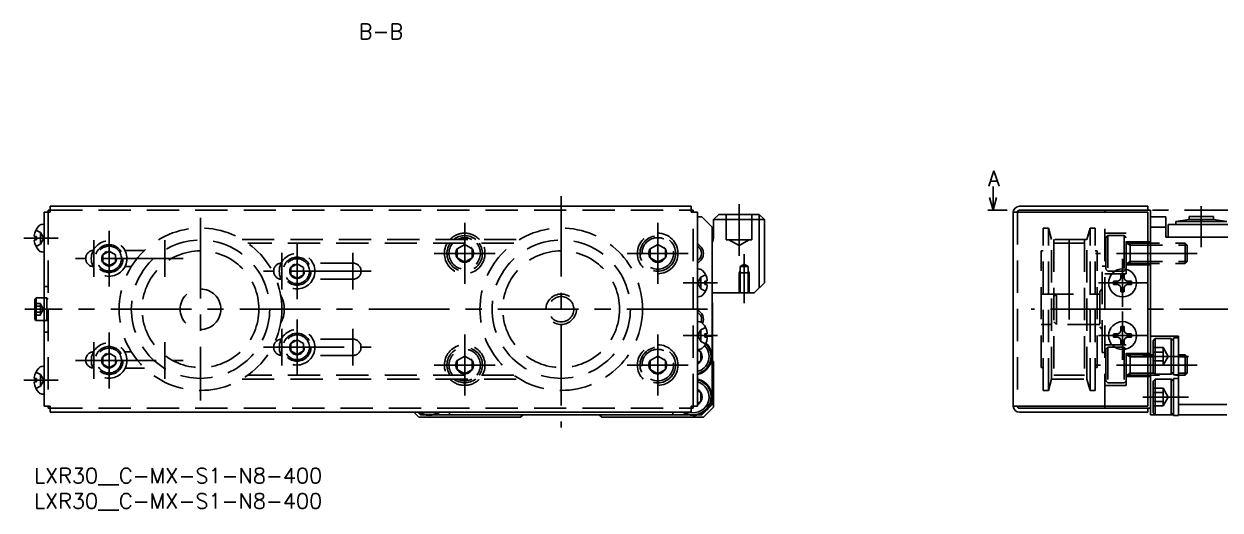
# Model space of a CAD drawing. Extents: x -2 to 651, y -8 to 279.
# Drawn here: x -2 to 233.5, y -8.3 to 87.5 of the extents above; entities that cross this region are included whole.
import ezdxf

# ---------------------------------------------------------------- set-up
doc = ezdxf.new("R2010")
doc.units = 0
doc.header["$LTSCALE"] = 0.5
doc.linetypes.add('CENTER', pattern=[50.8, 31.75, -6.35, 6.35, -6.35])
doc.linetypes.add('DASHED', pattern=[19.05, 12.7, -6.35])
for name, color, linetype in [('MSM_CENTER', 1, 'CENTER'), ('MSM_CONTINUOUS', 7, 'CONTINUOUS'), ('MSM_DASHED', 4, 'DASHED'), ('MSM_NARROW', 5, 'CONTINUOUS'), ('MSM_PART_NUMBER', 7, 'CONTINUOUS')]:
    doc.layers.add(name, color=color, linetype=linetype)
doc.styles.get("Standard").update_dxf_attribs({"font": 'txt.shx', "height": 3, "bigfont": 'bigfont.shx'})

# ---------------------------------------------------------------- blocks, each defined once
blk = doc.blocks.new('*U2')
at = {"layer": 'MSM_PART_NUMBER'}
blk.add_text('LXR30__C-MX-S1-N8-400', height=3, dxfattribs=at).set_placement((0, -3))
blk = doc.blocks.new('*U3')
at = {"layer": 'MSM_PART_NUMBER'}
blk.add_text('LXR30__C-MX-S1-N8-400', height=3, dxfattribs=at).set_placement((0, -8))

msp = doc.modelspace()

# ---------------------------------------------------------------- linework, layer by layer
at = {"layer": 'MSM_CENTER'}
for p, q in [((103.76, 53.6), (103.76, 8)), ((138.76, 52), (138.76, 41.85)), ((648.76, 50.8), (189.76, 50.8)), ((229.76, 43.5), (229.76, 51.6)), ((32.76, 49.3), (32.76, 13.3)), ((84.76, 36.3), (84.76, 48.3)), ((122.76, 36.3), (122.76, 48.3)), ((-2, 45.3), (4.76, 45.3)), ((11.76, 44.9), (11.76, 37.7)), ((14.76, 46.78), (14.76, 35.78)), ((25.76, 44.9), (25.76, 37.7)), ((203.76, 29.3), (203.76, 47.05)), ((48.76, 42.42), (48.76, 35.22)), ((51.76, 44.3), (51.76, 33.3)), ((62.76, 42.42), (62.76, 35.22)), ((29.36, 41.28), (8.16, 41.28)), ((90.76, 42.3), (78.76, 42.3)), ((116.76, 42.3), (128.76, 42.3)), ((139.76, 32.5), (139.76, 42.15)), ((228.96, 42.3), (208.96, 42.3)), ((214.26, 41.25), (214.26, 31.75)), ((66.36, 38.8), (45.16, 38.8)), ((134.52, 36.5), (127.76, 36.5)), ((219.01, 36.5), (209.51, 36.5)), ((132.56, 31.3), (-1.84, 31.3)), ((647.76, 31.3), (196.26, 31.3)), ((214.26, 30.85), (214.26, 21.35)), ((51.76, 29.3), (51.76, 18.3)), ((14.76, 26.69), (14.76, 15.69)), ((48.76, 27.42), (48.76, 20.22)), ((62.76, 27.42), (62.76, 20.22)), ((84.76, 26.3), (84.76, 14.3)), ((122.76, 26.3), (122.76, 14.3)), ((134.52, 26.1), (127.76, 26.1)), ((219.01, 26.1), (209.51, 26.1)), ((11.77, 24.81), (11.77, 17.61)), ((25.77, 24.81), (25.77, 17.61)), ((45.16, 23.8), (66.36, 23.8)), ((218.26, 22), (227.26, 22)), ((8.17, 21.19), (29.37, 21.19)), ((90.76, 20.3), (78.76, 20.3)), ((116.76, 20.3), (128.76, 20.3)), ((228.96, 20.3), (208.96, 20.3)), ((-2, 17.3), (4.76, 17.3)), ((218.26, 14), (227.26, 14))]:
    msp.add_line(p, q, dxfattribs=at)
at = {"layer": 'MSM_CONTINUOUS'}
for p, q in [((188.76, 50.8), (188.76, 55.49)), ((188.76, 50.8), (188.09, 53.3)), ((189.43, 53.3), (188.76, 50.8)), ((1.96, 50.4), (1.96, 12.2)), ((1.96, 50.4), (3.16, 50.4)), ((2.76, 50.4), (2.76, 50.8)), ((2.76, 50.8), (3.16, 50.8)), ((3.16, 51.6), (129.36, 51.6)), ((3.16, 51.6), (3.16, 50.4)), ((129.36, 50.4), (129.36, 51.6)), ((129.36, 50.8), (129.76, 50.8)), ((129.36, 50.4), (130.56, 50.4)), ((129.76, 50.8), (129.76, 50.4)), ((130.56, 12.2), (130.56, 50.4)), ((131.46, 49.5), (130.56, 49.5)), ((131.46, 49.5), (133.46, 47.5)), ((133.76, 49), (134.76, 50)), ((134.76, 50), (142.76, 50)), ((142.76, 50), (142.76, 35.5)), ((142.76, 50), (143.76, 49)), ((187.76, 50.8), (189.76, 50.8)), ((192.76, 50.4), (219.26, 50.4)), ((192.76, 50.4), (192.76, 12.2)), ((193.96, 51.6), (219.26, 51.6)), ((193.96, 50.8), (219.76, 50.8)), ((210.76, 50.4), (210.76, 50.8)), ((219.26, 50.8), (219.26, 51.6)), ((219.26, 50.4), (219.26, 12.2)), ((219.76, 50.8), (219.76, 10.5)), ((222.76, 49.5), (219.76, 49.5)), ((222.76, 49.5), (222.76, 45.5)), ((232.16, 49.6), (227.36, 49.6)), ((227.36, 49.6), (227.36, 49)), ((232.16, 49), (232.16, 49.6)), ((1.56, 48.01), (1.96, 48.05)), ((133.46, 47.5), (133.46, 12.5)), ((133.76, 49), (143.76, 49)), ((133.76, 49), (133.76, 45.5)), ((143.76, 49), (143.76, 36.5)), ((219.76, 47.5), (222.76, 47.5)), ((223.26, 45.5), (223.26, 48)), ((223.26, 48), (329.26, 48)), ((227.36, 49), (224.76, 48.6)), ((234.76, 48.6), (224.76, 48.6)), ((224.76, 48.6), (224.76, 48)), ((232.16, 49), (227.36, 49)), ((234.76, 48.6), (232.16, 49)), ((0.09, 45.63), (0.46, 45.62)), ((0.09, 44.97), (0.46, 44.98)), ((0.46, 45.62), (0.46, 44.98)), ((222.76, 45.5), (329.26, 45.5)), ((1.56, 42.59), (1.96, 42.55)), ((130.96, 39.21), (130.56, 39.25)), ((213.93, 37.42), (213.95, 38.27)), ((214.59, 37.42), (214.58, 38.27)), ((132.44, 36.83), (132.06, 36.82)), ((132.06, 36.82), (132.06, 36.18)), ((132.44, 36.17), (132.06, 36.18)), ((141.76, 34.5), (143.76, 36.5)), ((213.34, 36.83), (212.49, 36.82)), ((213.34, 36.17), (212.49, 36.18)), ((213.34, 36.83), (213.74, 37.02)), ((213.34, 36.17), (213.74, 35.98)), ((213.93, 37.42), (213.74, 37.02)), ((213.93, 35.58), (213.74, 35.98)), ((213.93, 35.58), (213.95, 34.73)), ((214.59, 35.58), (214.58, 34.73)), ((214.59, 37.42), (214.78, 37.02)), ((214.59, 35.58), (214.78, 35.98)), ((215.19, 36.83), (214.78, 37.02)), ((215.19, 36.17), (214.78, 35.98)), ((215.19, 36.83), (216.03, 36.82)), ((215.19, 36.17), (216.03, 36.18)), ((0.16, 33.3), (0.41, 33.55)), ((0.16, 29.3), (0.16, 33.3)), ((0.41, 33.55), (0.41, 29.05)), ((0.41, 33.55), (1.96, 33.55)), ((130.96, 33.79), (130.56, 33.75)), ((133.46, 34.5), (141.76, 34.5)), ((133.46, 32.6), (133.56, 32.5)), ((133.56, 32.5), (133.56, 21.2)), ((0.41, 29.05), (0.16, 29.3)), ((0.41, 29.05), (1.96, 29.05)), ((130.96, 28.81), (130.56, 28.85)), ((132.44, 26.43), (132.06, 26.42)), ((132.06, 26.42), (132.06, 25.78)), ((133.46, 26), (132.06, 26)), ((213.34, 26.43), (212.49, 26.42)), ((213.34, 26.43), (213.74, 26.62)), ((213.93, 27.02), (213.74, 26.62)), ((213.93, 27.02), (213.95, 27.87)), ((214.59, 27.02), (214.58, 27.87)), ((214.59, 27.02), (214.78, 26.62)), ((215.19, 26.43), (214.78, 26.62)), ((215.19, 26.43), (216.03, 26.42)), ((225.26, 26), (219.76, 26)), ((225.26, 26), (225.26, 10.35)), ((132.44, 25.77), (132.06, 25.78)), ((213.34, 25.77), (212.49, 25.78)), ((213.34, 25.77), (213.74, 25.58)), ((213.93, 25.18), (213.74, 25.58)), ((213.93, 25.18), (213.95, 24.33)), ((214.59, 25.18), (214.58, 24.33)), ((214.59, 25.18), (214.78, 25.58)), ((215.19, 25.77), (214.78, 25.58)), ((215.19, 25.77), (216.03, 25.78)), ((220.26, 25.1), (220.66, 25.5)), ((220.26, 25.1), (220.26, 18.9)), ((220.66, 25.5), (220.66, 18.5)), ((220.66, 25.5), (223.86, 25.5)), ((223.86, 25.5), (223.86, 18.5)), ((224.26, 25.1), (223.86, 25.5)), ((224.26, 18.35), (224.26, 25.65)), ((224.26, 25.65), (225.26, 25.65)), ((130.96, 23.39), (130.56, 23.35)), ((131.26, 22.87), (130.56, 23.27)), ((131.26, 21.13), (131.26, 22.87)), ((133.76, 21), (133.56, 21.2)), ((1.56, 20.01), (1.96, 20.05)), ((130.56, 20.73), (131.26, 21.13)), ((133.76, 21), (133.76, 12)), ((220.66, 18.5), (220.26, 18.9)), ((223.86, 18.5), (224.26, 18.9)), ((0.09, 17.63), (0.46, 17.62)), ((0.09, 16.97), (0.46, 16.98)), ((0.46, 17.62), (0.46, 16.98)), ((220.26, 17.1), (220.66, 17.5)), ((220.26, 17.1), (220.26, 10.9)), ((220.66, 18.5), (223.86, 18.5)), ((220.66, 17.5), (220.66, 10.5)), ((220.66, 17.5), (223.86, 17.5)), ((223.86, 17.5), (223.86, 10.5)), ((224.26, 17.1), (223.86, 17.5)), ((225.26, 18.35), (224.26, 18.35)), ((224.26, 10.35), (224.26, 17.65)), ((224.26, 17.65), (225.26, 17.65)), ((1.56, 14.59), (1.96, 14.55)), ((131.26, 14.87), (130.56, 15.27)), ((131.26, 13.13), (131.26, 14.87)), ((1.96, 12.2), (3.16, 12.2)), ((2.76, 11.8), (2.76, 12.2)), ((2.76, 11.8), (3.16, 11.8)), ((3.16, 11), (3.16, 12.2)), ((129.36, 12.2), (129.36, 11)), ((129.36, 12.2), (130.56, 12.2)), ((129.36, 11.8), (129.76, 11.8)), ((129.76, 12.2), (129.76, 11.8)), ((130.56, 12.73), (131.26, 13.13)), ((131.46, 10.5), (133.46, 12.5)), ((133.76, 12), (131.76, 10)), ((192.76, 12.2), (219.26, 12.2)), ((193.96, 11.8), (219.76, 11.8)), ((210.76, 11.8), (210.76, 12.2)), ((219.26, 11), (219.26, 11.8)), ((234.76, 12.5), (225.26, 12.5)), ((3.16, 11), (129.36, 11)), ((75.76, 10), (74.76, 11)), ((76.06, 10.5), (75.56, 11)), ((75.76, 10), (95.76, 10)), ((76.06, 10.5), (76.73, 10.5)), ((78.8, 10.5), (128.73, 10.5)), ((81.76, 10.5), (81.76, 11)), ((95.76, 10), (96.26, 10.5)), ((111.76, 10), (111.26, 10.5)), ((111.76, 10), (131.76, 10)), ((125.76, 10.5), (125.76, 11)), ((130.8, 10.5), (131.46, 10.5)), ((193.96, 11), (219.26, 11)), ((219.76, 10.5), (224.26, 10.5)), ((220.66, 10.5), (220.26, 10.9)), ((223.86, 10.5), (224.26, 10.9)), ((225.26, 10.35), (224.26, 10.35)), ((225.26, 10.5), (234.76, 10.5))]:
    msp.add_line(p, q, dxfattribs=at)
for centre in [(214.26, 36.5), (214.26, 26.1)]:
    msp.add_circle(centre, 2.75, dxfattribs=at)
for centre, radius, start, end in [((193.96, 50.4), 1.2, 90, 180), ((193.96, 50.4), 0.4, 90, 180), ((3.46, 45.3), 3.5, 136.5733, 171.4604), ((1.65, 47.02), 1, 95, 136.5733), ((0.28, 45.83), 0.284, 182.9383, 225.8128), ((0.28, 44.77), 0.284, 134.1872, 177.0617), ((3.46, 45.3), 3.5, 188.5396, 223.4267), ((131.76, 45.5), 2, 328.2117, 0), ((1.65, 43.58), 1, 223.4267, 265), ((129.76, 42.3), 1.62, 299.5724, 60.4276), ((130.88, 38.22), 1, 43.4267, 85), ((129.06, 36.5), 3.5, 8.5396, 43.4267), ((214.26, 36.5), 1.8, 79.8876, 100.1124), ((129.06, 36.5), 3.5, 316.5733, 351.4604), ((132.24, 37.03), 0.284, 314.1872, 357.0617), ((132.24, 35.97), 0.284, 2.9383, 45.8128), ((214.26, 36.5), 1.8, 169.8876, 190.1124), ((214.26, 36.5), 1.8, 349.8876, 10.1124), ((130.88, 34.78), 1, 275, 316.5733), ((214.26, 36.5), 1.8, 259.8876, 280.1124), ((129.76, 29.3), 1.62, 339.5512, 60.4276), ((130.88, 27.82), 1, 43.4267, 85), ((129.06, 26.1), 3.5, 8.5396, 43.4267), ((132.24, 26.63), 0.284, 314.1872, 357.0617), ((214.26, 26.1), 1.8, 169.8876, 190.1124), ((214.26, 26.1), 1.8, 79.8876, 100.1124), ((214.26, 26.1), 1.8, 349.8876, 10.1124), ((129.76, 22), 3.65, 282.6608, 46.9242), ((129.76, 22), 3.5, 283.213, 46.1435), ((129.76, 22), 3.1, 284.9552, 44.3332), ((130.88, 24.38), 1, 275, 316.5733), ((129.06, 26.1), 3.5, 316.5733, 351.4604), ((132.24, 25.57), 0.284, 2.9383, 45.8128), ((214.26, 26.1), 1.8, 259.8876, 280.1124), ((129.76, 22), 1.73, 297.5085, 52.4079), ((3.46, 17.3), 3.5, 136.5733, 171.4604), ((1.65, 19.02), 1, 95, 136.5733), ((0.28, 17.83), 0.284, 182.9383, 225.8128), ((0.28, 16.77), 0.284, 134.1872, 177.0617), ((3.46, 17.3), 3.5, 188.5396, 223.4267), ((129.76, 14), 3.65, 235.2778, 77.3392), ((129.76, 14), 3.5, 238.9979, 76.787), ((129.76, 14), 3.1, 255.4089, 75.0448), ((1.65, 15.58), 1, 223.4267, 265), ((129.76, 14), 1.73, 297.5085, 62.4915), ((193.96, 12.2), 1.2, 180, 270), ((193.96, 12.2), 0.4, 180, 270), ((77.76, 14), 3.65, 235.2778, 304.7222), ((77.76, 14), 3.5, 238.9979, 301.0021), ((77.76, 14), 3.1, 255.4089, 284.5911)]:
    msp.add_arc(centre, radius, start, end, dxfattribs=at)
at = {"layer": 'MSM_DASHED'}
for p, q in [((2.76, 50.4), (2.76, 12.2)), ((3.16, 50.8), (129.36, 50.8)), ((129.76, 12.2), (129.76, 50.4)), ((136.26, 50), (136.26, 45)), ((141.26, 50), (141.26, 45)), ((193.56, 50.4), (193.56, 12.2)), ((210.76, 12.2), (210.76, 50.4)), ((198.62, 15.3), (198.62, 47.3)), ((199.66, 47.3), (198.62, 47.3)), ((199.66, 15.3), (199.66, 47.3)), ((200.26, 45.05), (199.66, 47.3)), ((207.86, 47.3), (207.26, 45.05)), ((207.86, 15.3), (207.86, 47.3)), ((208.9, 47.3), (207.86, 47.3)), ((208.9, 15.3), (208.9, 47.3)), ((0.35, 46.91), (1.29, 46.44)), ((1.29, 46.44), (1.29, 44.15)), ((1.9, 45.3), (1.29, 46.44)), ((1.9, 45.3), (1.29, 44.15)), ((40.94, 45.05), (95.58, 45.05)), ((136.26, 45), (141.26, 45)), ((136.76, 45), (138.76, 43.85)), ((140.76, 45), (138.76, 43.85)), ((200.26, 17.55), (200.26, 45.05)), ((207.26, 45.05), (200.26, 45.05)), ((200.76, 45.05), (200.76, 17.55)), ((206.76, 45.05), (206.76, 17.55)), ((207.26, 17.55), (207.26, 45.05)), ((214.96, 46.3), (210.76, 46.3)), ((210.96, 45.4), (211.36, 45.8)), ((210.96, 45.4), (210.96, 39.2)), ((211.36, 45.8), (211.36, 38.8)), ((211.36, 45.8), (214.56, 45.8)), ((214.56, 45.8), (214.56, 38.8)), ((214.96, 45.4), (214.56, 45.8)), ((214.96, 38.3), (214.96, 46.3)), ((0.35, 43.69), (1.29, 44.15)), ((14.76, 42.72), (13.51, 42)), ((16.01, 42), (14.76, 42.72)), ((17.86, 42.9), (21.74, 42.9)), ((94.42, 44.29), (42.1, 44.29)), ((84.76, 44.03), (83.26, 43.17)), ((83.26, 43.17), (83.26, 41.43)), ((86.26, 43.17), (84.76, 44.03)), ((86.26, 41.43), (86.26, 43.17)), ((122.76, 44.03), (121.26, 43.17)), ((121.26, 43.17), (121.26, 41.43)), ((124.26, 43.17), (122.76, 44.03)), ((124.26, 41.43), (124.26, 43.17)), ((198.26, 19.8), (198.26, 42.8)), ((198.62, 42.8), (198.26, 42.8)), ((200.76, 44.29), (206.76, 44.29)), ((209.26, 42.8), (208.9, 42.8)), ((209.26, 19.8), (209.26, 42.8)), ((214.96, 44.55), (219.76, 44.55)), ((215.06, 44.33), (215.76, 43.92)), ((215.16, 44.3), (226.58, 44.3)), ((215.76, 44.3), (215.76, 40.3)), ((215.76, 43.92), (226.96, 43.92)), ((226.58, 40.3), (226.58, 44.3)), ((226.96, 43.92), (226.58, 44.3)), ((226.96, 40.68), (226.96, 43.92)), ((13.51, 42), (13.51, 40.56)), ((13.51, 40.56), (14.76, 39.84)), ((14.76, 39.84), (16.01, 40.56)), ((16.01, 40.56), (16.01, 42)), ((51.76, 40.24), (50.51, 39.52)), ((53.01, 39.52), (51.76, 40.24)), ((62.76, 40.4), (54.87, 40.4)), ((83.26, 41.43), (84.76, 40.57)), ((84.76, 40.57), (86.26, 41.43)), ((121.26, 41.43), (122.76, 40.57)), ((122.76, 40.57), (124.26, 41.43)), ((138.98, 39.7), (139.76, 40.15)), ((140.54, 39.7), (139.76, 40.15)), ((214.96, 40.05), (219.76, 40.05)), ((215.06, 40.27), (215.76, 40.68)), ((215.16, 40.3), (226.58, 40.3)), ((215.76, 40.68), (226.96, 40.68)), ((226.58, 40.3), (226.96, 40.68)), ((17.88, 39.7), (19.14, 39.7)), ((50.51, 39.52), (50.51, 38.08)), ((50.51, 38.08), (51.76, 37.36)), ((51.76, 37.36), (53.01, 38.08)), ((53.01, 38.08), (53.01, 39.52)), ((132.17, 38.11), (131.24, 37.64)), ((138.76, 38.5), (138.98, 38.87)), ((138.76, 34.5), (138.76, 38.5)), ((140.76, 38.5), (138.76, 38.5)), ((138.98, 34.5), (138.98, 39.7)), ((140.54, 39.7), (138.98, 39.7)), ((140.54, 34.5), (140.54, 39.7)), ((140.76, 38.5), (140.54, 38.87)), ((140.76, 34.5), (140.76, 38.5)), ((210.26, 22.8), (210.26, 39.8)), ((210.76, 39.8), (210.26, 39.8)), ((214.96, 38.3), (210.76, 38.3)), ((211.36, 38.8), (210.96, 39.2)), ((211.36, 38.8), (214.56, 38.8)), ((214.56, 38.8), (214.96, 39.2)), ((1.96, 35.81), (2.76, 35.81)), ((62.76, 37.2), (54.87, 37.2)), ((130.63, 36.5), (131.24, 37.64)), ((130.63, 36.5), (131.24, 35.35)), ((131.24, 37.64), (131.24, 35.35)), ((132.17, 34.89), (131.24, 35.35)), ((1.96, 33.55), (2.51, 33.55)), ((2.51, 29.05), (2.51, 33.55)), ((2.51, 33.55), (2.76, 33.3)), ((198.26, 34.3), (209.76, 34.3)), ((201.26, 34.3), (200.76, 33.8)), ((201.26, 28.3), (201.26, 34.3)), ((210.26, 35.3), (209.76, 34.8)), ((209.76, 34.8), (209.76, 27.8)), ((1.26, 32.45), (0.16, 32.45)), ((0.16, 31.88), (1.26, 31.88)), ((0.16, 30.72), (1.26, 30.72)), ((1.26, 30.15), (1.26, 32.45)), ((1.26, 32.3), (1.84, 31.3)), ((1.84, 31.3), (1.26, 30.3)), ((1.26, 30.15), (0.16, 30.15)), ((1.96, 29.05), (2.51, 29.05)), ((2.76, 29.3), (2.51, 29.05)), ((209.76, 28.3), (198.26, 28.3)), ((200.76, 28.8), (201.26, 28.3)), ((2.76, 26.79), (1.96, 26.79)), ((130.63, 26.1), (131.24, 27.24)), ((130.63, 26.1), (131.24, 24.95)), ((132.17, 27.71), (131.24, 27.24)), ((131.24, 27.24), (131.24, 24.95)), ((209.76, 27.8), (210.26, 27.3)), ((51.76, 25.24), (50.51, 24.52)), ((50.51, 24.52), (50.51, 23.08)), ((53.01, 24.52), (51.76, 25.24)), ((53.01, 23.08), (53.01, 24.52)), ((62.76, 25.4), (54.87, 25.4)), ((132.17, 24.49), (131.24, 24.95)), ((214.96, 24.3), (210.76, 24.3)), ((210.96, 23.4), (211.36, 23.8)), ((211.36, 23.8), (211.36, 16.8)), ((211.36, 23.8), (214.56, 23.8)), ((214.56, 23.8), (214.56, 16.8)), ((214.96, 23.4), (214.56, 23.8)), ((214.96, 16.3), (214.96, 24.3)), ((220.26, 23.73), (222.26, 23.73)), ((222.26, 23.73), (223.26, 22)), ((222.26, 20.27), (222.26, 23.73)), ((14.76, 22.63), (13.51, 21.91)), ((13.51, 21.91), (13.51, 20.47)), ((16.01, 21.91), (14.76, 22.63)), ((16.01, 20.47), (16.01, 21.91)), ((17.81, 22.9), (19.14, 22.9)), ((50.51, 23.08), (51.76, 22.36)), ((51.76, 22.36), (53.01, 23.08)), ((62.76, 22.2), (54.87, 22.2)), ((84.76, 22.03), (83.26, 21.17)), ((86.26, 21.17), (84.76, 22.03)), ((122.76, 22.03), (121.26, 21.17)), ((124.26, 21.17), (122.76, 22.03)), ((210.76, 22.8), (210.26, 22.8)), ((210.96, 23.4), (210.96, 17.2)), ((214.96, 22.55), (219.76, 22.55)), ((215.06, 22.33), (215.76, 21.92)), ((215.16, 22.3), (220.26, 22.3)), ((215.76, 22.3), (215.76, 18.3)), ((215.76, 21.92), (220.26, 21.92)), ((220.26, 22.87), (222.26, 22.87)), ((222.26, 20.27), (223.26, 22)), ((225.26, 22.3), (226.58, 22.3)), ((225.26, 21.92), (226.96, 21.92)), ((226.58, 18.3), (226.58, 22.3)), ((226.96, 21.92), (226.58, 22.3)), ((226.96, 18.68), (226.96, 21.92)), ((0.35, 18.91), (1.29, 18.44)), ((13.51, 20.47), (14.76, 19.74)), ((14.76, 19.74), (16.01, 20.47)), ((17.93, 19.7), (21.74, 19.7)), ((83.26, 21.17), (83.26, 19.43)), ((83.26, 19.43), (84.76, 18.57)), ((84.76, 18.57), (86.26, 19.43)), ((86.26, 19.43), (86.26, 21.17)), ((121.26, 21.17), (121.26, 19.43)), ((121.26, 19.43), (122.76, 18.57)), ((122.76, 18.57), (124.26, 19.43)), ((124.26, 19.43), (124.26, 21.17)), ((198.26, 19.8), (198.62, 19.8)), ((208.9, 19.8), (209.26, 19.8)), ((220.26, 21.13), (222.26, 21.13)), ((220.26, 20.27), (222.26, 20.27)), ((1.29, 18.44), (1.29, 16.15)), ((1.9, 17.3), (1.29, 18.44)), ((1.9, 17.3), (1.29, 16.15)), ((40.94, 17.55), (95.58, 17.55)), ((94.42, 18.31), (42.1, 18.31)), ((199.66, 15.3), (200.26, 17.55)), ((200.26, 17.55), (207.26, 17.55)), ((200.76, 18.31), (206.76, 18.31)), ((207.26, 17.55), (207.86, 15.3)), ((211.36, 16.8), (210.96, 17.2)), ((211.36, 16.8), (214.56, 16.8)), ((214.56, 16.8), (214.96, 17.2)), ((214.96, 18.05), (219.76, 18.05)), ((215.06, 18.27), (215.76, 18.68)), ((215.16, 18.3), (226.58, 18.3)), ((215.76, 18.68), (220.48, 18.68)), ((224.04, 18.68), (224.26, 18.68)), ((225.26, 18.68), (226.96, 18.68)), ((226.58, 18.3), (226.96, 18.68)), ((0.35, 15.69), (1.29, 16.15)), ((198.62, 15.3), (199.66, 15.3)), ((207.86, 15.3), (208.9, 15.3)), ((214.96, 16.3), (210.76, 16.3)), ((220.26, 15.73), (222.26, 15.73)), ((220.26, 14.87), (222.26, 14.87)), ((222.26, 15.73), (223.26, 14)), ((222.26, 12.27), (222.26, 15.73)), ((3.16, 11.8), (129.36, 11.8)), ((220.26, 13.13), (222.26, 13.13)), ((220.26, 12.27), (222.26, 12.27)), ((222.26, 12.27), (223.26, 14))]:
    msp.add_line(p, q, dxfattribs=at)
for centre, radius in [((32.76, 31.3), 16), ((103.76, 31.3), 16), ((14.76, 41.28), 3.5), ((32.76, 31.3), 13.62), ((103.76, 31.3), 13.62), ((122.76, 42.3), 4), ((122.76, 42.3), 3.5), ((122.76, 42.3), 3.1), ((14.76, 41.28), 2.75), ((14.76, 41.28), 2.45), ((14.76, 41.28), 1.44), ((32.76, 31.3), 11.5), ((84.76, 42.3), 1.73), ((103.76, 31.3), 11.5), ((122.76, 42.3), 1.73), ((51.76, 38.8), 3.5), ((51.76, 38.8), 2.75), ((51.76, 38.8), 2.45), ((51.76, 38.8), 1.44), ((32.76, 31.3), 4), ((103.76, 31.3), 3), ((103.76, 31.3), 2.5), ((51.76, 23.8), 3.5), ((51.76, 23.8), 2.75), ((51.76, 23.8), 2.45), ((14.76, 21.19), 3.5), ((14.76, 21.19), 2.75), ((14.76, 21.19), 2.45), ((51.76, 23.8), 1.44), ((122.76, 20.3), 4), ((122.76, 20.3), 3.5), ((14.76, 21.19), 1.44), ((84.76, 20.3), 1.73), ((122.76, 20.3), 3.1), ((122.76, 20.3), 1.73)]:
    msp.add_circle(centre, radius, dxfattribs=at)
for centre, radius, start, end in [((84.76, 42.3), 4, 43.4325, 136.5675), ((84.76, 42.3), 3.5, 51.7868, 128.2132), ((84.76, 42.3), 3.1, 62.5107, 117.4893), ((11.76, 41.3), 1.6, 93.7614, 265.5224), ((84.76, 42.3), 4, 150.1653, 29.8347), ((84.76, 42.3), 3.5, 145.3493, 34.6507), ((84.76, 42.3), 3.1, 140.0637, 39.9363), ((215.16, 44.5), 0.2, 180, 270), ((48.76, 38.8), 1.6, 94.1217, 265.8783), ((62.76, 38.8), 1.6, 270, 90), ((215.16, 40.1), 0.2, 90, 180), ((43.76, 31.3), 5.5, 329.963, 30.037), ((48.76, 23.8), 1.6, 94.1217, 265.8783), ((62.76, 23.8), 1.6, 270, 90), ((84.76, 20.3), 4, 330.1653, 209.8347), ((84.76, 20.3), 3.5, 325.3493, 214.6507), ((11.76, 21.3), 1.6, 91.8912, 263.8055), ((84.76, 20.3), 3.1, 320.0637, 219.9363), ((215.16, 22.5), 0.2, 180, 270), ((84.76, 20.3), 4, 223.4325, 316.5675), ((84.76, 20.3), 3.5, 231.7868, 308.2132), ((84.76, 20.3), 3.1, 242.5107, 297.4893), ((215.16, 18.1), 0.2, 90, 180)]:
    msp.add_arc(centre, radius, start, end, dxfattribs=at)
at = {"layer": 'MSM_NARROW'}
for centre, start in [((129.76, 42.3), 293.5782), ((129.76, 29.3), 336.75)]:
    msp.add_arc(centre, 2, start, 66.4218, dxfattribs=at)

# ---------------------------------------------------------------- block references
at = {"layer": 'MSM_CONTINUOUS'}
for name in ['*U2', '*U3']:
    msp.add_blockref(name, (0, 0), dxfattribs=at)

# ---------------------------------------------------------------- texts
at = {"layer": 'MSM_PART_NUMBER'}
for s, p in [('B-B', (63.91, 84.53)), ('A', (187.79, 55.56))]:
    msp.add_text(s, height=3, dxfattribs=at).set_placement(p)

doc.saveas('drawing.dxf')
